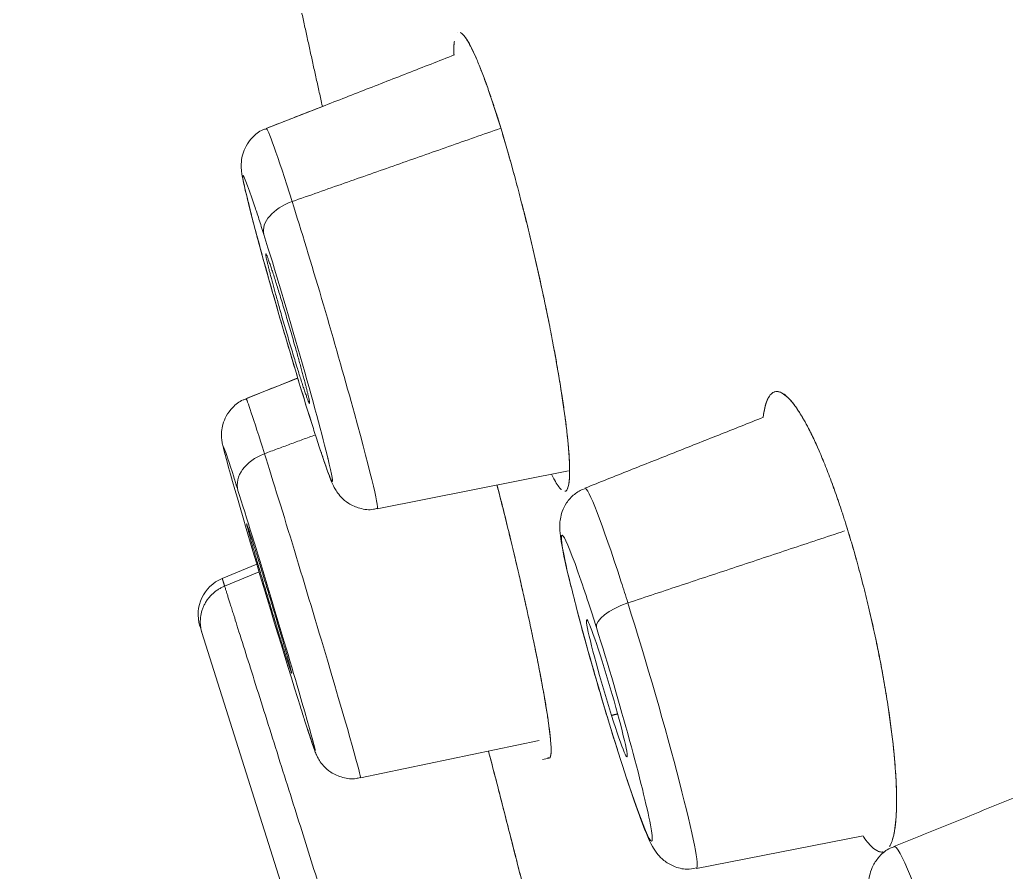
# Model space of a CAD drawing. Extents: x 5217 to 6345, y 0 to 827.
# Drawn here: x 5955.75 to 5963.34, y 507.2 to 513.76 of the extents above; entities that cross this region are included whole.
import ezdxf

# ---------------------------------------------------------------- set-up
doc = ezdxf.new("R2010")
doc.units = 0
doc.header["$LTSCALE"] = 30
doc.header["$MEASUREMENT"] = 0
doc.linetypes.add('HIDDEN2', pattern=[4.7625, 3.175, -1.5875])
doc.layers.add('1', color=7, linetype='CONTINUOUS')
doc.layers.add('2', color=1, linetype='HIDDEN2')

msp = doc.modelspace()

# ---------------------------------------------------------------- linework, layer by layer
at = {"layer": '1', "color": 7, "linetype": 'Continuous', "lineweight": 18}
for p, q in [((5959.1205, 513.6641), (5959.1204, 513.664)), ((5958.1001, 513.1045), (5957.6477, 512.9279)), ((5957.8906, 511.0075), (5957.4927, 510.8488)), ((5958.5024, 510.0018), (5959.9745, 510.2941)), ((5957.5751, 509.5759), (5957.309, 509.4657)), ((5957.1413, 509.0869), (5957.1377, 509.0983)), ((5957.1413, 509.0869), (5957.1533, 509.0488)), ((5957.1533, 509.0488), (5958.0549, 506.1893)), ((5958.3731, 507.9313), (5959.7467, 508.2195)), ((5959.7741, 508.0719), (5959.826, 508.0828)), ((5960.9586, 507.2336), (5962.2398, 507.4841))]:
    msp.add_line(p, q, dxfattribs=at)
at = {"layer": '1', "color": 7, "linetype": 'Continuous', "lineweight": 13}
msp.add_line((5957.5932, 509.5155), (5957.3277, 509.4064), dxfattribs=at)
at = {"layer": '1', "color": 7, "linetype": 'Continuous', "lineweight": 18}
msp.add_arc((5957.4238, 509.1885), 0.3, 112.5, 197.5, dxfattribs=at)
at = {"layer": '1', "color": 7, "linetype": 'Continuous', "lineweight": 13}
for centre, major_axis, ratio, start_param, end_param in [((5958.0752, 511.4649), (-0.4273, 1.463), 0.027688, 5.367182, 6.287777), ((5957.8126, 511.3882), (-0.3435, 1.1762), 0.027688, 5.502731, 5.635022), ((5957.9171, 512.1961), (0.2861, 0.0902), 0.608761, 1.623998, 3.106686), ((5958.0752, 511.4649), (-0.4273, 1.463), 0.027688, 3.139149, 5.367182), ((5957.8126, 511.3882), (-0.3435, 1.1762), 0.027688, 5.367182, 5.502731), ((5957.9329, 509.3901), (-0.4402, 1.4587), 0.012341, 5.497863, 6.283757), ((5957.6705, 509.3109), (-0.3539, 1.1726), 0.012341, 5.633372, 6.105843), ((5957.7177, 510.2298), (0.2861, 0.0902), 0.707107, 1.63966, 3.124139), ((5957.9329, 509.3901), (-0.4402, 1.4587), 0.012341, 3.140565, 5.497863), ((5957.8126, 511.3882), (-0.3435, 1.1762), 0.027688, 3.676564, 3.700341), ((5957.6705, 509.3109), (-0.3539, 1.1726), 0.012341, 5.497863, 5.633372), ((5960.5295, 508.6971), (0.4294, -1.4635), 0.048352, 2.086756, 3.146264), ((5960.2685, 508.6205), (0.3453, -1.1769), 0.048352, 2.330997, 5.105573), ((5960.5295, 508.6971), (0.4294, -1.4635), 0.048352, 1.963981, 2.086756), ((5960.4763, 509.1712), (-0.2861, -0.0902), 0.382683, 4.752212, 6.230825), ((5960.5295, 508.6971), (-0.4294, 1.4635), 0.048352, 3.137156, 5.105573), ((5960.2685, 508.6205), (0.3453, -1.1769), 0.048352, 5.228348, 8.247166), ((5957.6705, 509.3109), (-0.3539, 1.1726), 0.012341, 2.613308, 3.542403), ((5962.9106, 505.94), (-0.4325, 1.4637), 0.06738, 5.101439, 6.293005)]:
    msp.add_ellipse(centre, major_axis=major_axis, ratio=ratio, start_param=start_param, end_param=end_param, dxfattribs=at)
at = {"layer": '1', "color": 7, "linetype": 'Continuous', "lineweight": 18}
for centre, major_axis, ratio, start_param, end_param in [((5957.8126, 511.3882), (-0.3435, 1.1762), 0.027688, 5.635022, 8.508774), ((5957.8126, 511.3882), (-0.3435, 1.1762), 0.027688, 3.676564, 5.367182), ((5957.8126, 511.3882), (-0.3435, 1.1762), 0.027688, 2.225589, 2.361139), ((5957.6705, 509.3109), (-0.3539, 1.1726), 0.012341, 6.105843, 8.639456), ((5957.8126, 511.3882), (-0.3435, 1.1762), 0.027688, 2.361139, 3.700341), ((5957.6705, 509.3109), (-0.3539, 1.1726), 0.012341, 2.613308, 5.497863), ((5960.2685, 508.6205), (0.3453, -1.1769), 0.048352, 2.086756, 2.330997), ((5960.2685, 508.6205), (0.3453, -1.1769), 0.048352, 1.963981, 2.086756), ((5960.2685, 508.6205), (0.1548, -0.5278), 0.048352, 1.963981, 5.105573), ((5960.2685, 508.6205), (-0.1548, 0.5278), 0.048352, 1.963981, 5.105573), ((5957.6705, 509.3109), (-0.3539, 1.1726), 0.012341, 2.356271, 2.49178), ((5957.6705, 509.3109), (-0.3539, 1.1726), 0.012341, 2.49178, 3.542402), ((5960.2685, 508.6205), (0.3453, -1.1769), 0.048352, 5.105573, 5.228348)]:
    msp.add_ellipse(centre, major_axis=major_axis, ratio=ratio, start_param=start_param, end_param=end_param, dxfattribs=at)
for points, weights, knots in [([(5973.7087, 496.5192), (5955.7781, 553.3878), (5955.7782, 553.3878), (5955.7782, 553.3878)], [1, 0.707106781187, 0.999979307548, 0.99995861802], [0, 0, 0, 0.999929, 1, 1, 1]), ([(5973.7087, 496.5192), (5955.7781, 553.3878), (5955.7782, 553.3878), (5955.7782, 553.3878)], [1, 0.707106781187, 0.999979307866, 0.999958618656], [0, 0, 0, 0.999929, 1, 1, 1]), ([(5957.9024, 511.0338), (5957.7593, 511.4877), (5957.6695, 511.8422), (5957.5797, 512.1966), (5957.7228, 511.7426)], [1, 0.707106781183, 1, 0.707106781183, 1], [0, 0, 0, 0.5, 0.5, 1, 1, 1]), ([(5957.7228, 511.7426), (5957.866, 511.2887), (5957.9558, 510.9342), (5958.0456, 510.5798), (5957.9024, 511.0338)], [1, 0.707106781191, 1, 0.707106781191, 1], [0, 0, 0, 0.5, 0.5, 1, 1, 1]), ([(5957.7881, 508.9032), (5957.6605, 509.3078), (5957.5429, 509.7155), (5957.4253, 510.1232), (5957.5529, 509.7186)], [1, 0.707106781187, 1, 0.707106781187, 1], [0, 0, 0, 0.5, 0.5, 1, 1, 1]), ([(5957.5529, 509.7186), (5957.6805, 509.314), (5957.7981, 508.9062), (5957.9156, 508.4985), (5957.7881, 508.9032)], [1, 0.707106781187, 1, 0.707106781187, 1], [0, 0, 0, 0.5, 0.5, 1, 1, 1])]:
    msp.add_rational_spline(points, weights, degree=2, knots=knots, dxfattribs=at)
for points, degree, knots in [([(5956.6668, 553.2546), (5956.6669, 553.2544), (5956.7304, 553.0528), (5956.7986, 552.8365), (5956.9395, 552.3899), (5957.0844, 551.9301), (5957.3052, 551.2299), (5957.5316, 550.5119), (5957.8357, 549.5474), (5958.1462, 548.5626), (5958.5349, 547.3299), (5958.9299, 546.0771), (5959.4018, 544.5803), (5959.8792, 543.0664), (5960.4305, 541.3178), (5960.9853, 539.5581), (5961.6095, 537.5785), (5962.2344, 535.5965), (5962.9225, 533.4141), (5963.6079, 531.2403), (5964.349, 528.8898), (5965.0835, 526.5604), (5965.8653, 524.0807), (5966.6363, 521.6354), (5967.4459, 519.0678), (5968.2404, 516.5478), (5969.0646, 513.9338), (5969.8699, 511.3799), (5970.6962, 508.7592), (5971.5001, 506.2095), (5972.317, 503.6186), (5973.1088, 501.1074), (5973.9063, 498.5779), (5974.6946, 496.0778), (5975.4823, 493.5795), (5976.2996, 490.9873), (5977.1096, 488.4184), (5977.9438, 485.7725), (5978.7629, 483.1748), (5979.6031, 480.5101), (5980.4194, 477.921), (5981.2531, 475.2768), (5982.0538, 472.7374), (5982.8676, 470.1562), (5983.6391, 467.7095), (5984.4193, 465.2348), (5985.1481, 462.9235), (5985.8814, 460.5978), (5986.5548, 458.4622), (5987.2287, 456.3246), (5987.8355, 454.4001), (5988.4397, 452.484), (5988.9708, 450.7995), (5989.4968, 449.1311), (5989.9457, 447.7074), (5990.388, 446.3045), (5990.7509, 445.1536), (5990.958, 444.4968), (5991.138, 443.9258)], 2, [0, 0, 0, 0.033713, 0.033713, 0.068746, 0.068746, 0.10378, 0.10378, 0.138813, 0.138813, 0.173846, 0.173846, 0.208879, 0.208879, 0.243913, 0.243913, 0.278946, 0.278946, 0.313979, 0.313979, 0.349012, 0.349012, 0.384046, 0.384046, 0.419079, 0.419079, 0.454112, 0.454112, 0.489145, 0.489145, 0.524179, 0.524179, 0.559212, 0.559212, 0.594245, 0.594245, 0.629278, 0.629278, 0.664312, 0.664312, 0.699345, 0.699345, 0.734378, 0.734378, 0.769411, 0.769411, 0.804444, 0.804444, 0.839478, 0.839478, 0.874511, 0.874511, 0.909544, 0.909544, 0.944577, 0.944577, 0.979611, 0.979611, 1, 1, 1]), ([(5958.5166, 547.3877), (5958.6206, 547.0579), (5958.7302, 546.7103), (5959.1542, 545.3656), (5959.6577, 543.7687), (5960.1664, 542.1553), (5960.751, 540.3012), (5961.3385, 538.4378), (5962.6544, 534.2645), (5963.3756, 531.977), (5964.0928, 529.7024), (5964.8652, 527.2528), (5965.6291, 524.8298), (5966.4392, 522.2606), (5967.2363, 519.7323), (5968.0702, 517.0878), (5968.8867, 514.4981), (5969.7305, 511.8219), (5970.553, 509.2131), (5971.3939, 506.5463), (5972.2101, 503.9575), (5973.0365, 501.3367), (5973.8356, 498.8021), (5974.6375, 496.2587)], 2, [0, 0, 0, 0.023307, 0.023307, 0.112098, 0.112098, 0.200888, 0.200888, 0.289678, 0.378468, 0.378468, 0.467259, 0.467259, 0.556049, 0.556049, 0.644839, 0.644839, 0.733629, 0.733629, 0.82242, 0.82242, 0.91121, 0.91121, 1, 1, 1]), ([(5959.426, 513.0168), (5959.4243, 513.0223), (5959.4208, 513.0333), (5959.4156, 513.0495), (5959.4104, 513.0657), (5959.4053, 513.0817), (5959.4001, 513.0975), (5959.3949, 513.1132), (5959.3898, 513.1288), (5959.3847, 513.1442), (5959.3795, 513.1594), (5959.3744, 513.1745), (5959.3694, 513.1894), (5959.3643, 513.2042), (5959.3592, 513.2188), (5959.3542, 513.2332), (5959.3492, 513.2474), (5959.3391, 513.2756), (5959.3243, 513.3165), (5959.3049, 513.3675), (5959.2862, 513.4148), (5959.2628, 513.471), (5959.2352, 513.5318), (5959.2046, 513.5905), (5959.1763, 513.6345), (5959.1554, 513.6569), (5959.1442, 513.6635), (5959.1406, 513.6649)], 3, [0, 0, 0, 0, 0.014338, 0.028702, 0.043093, 0.05751, 0.071954, 0.086425, 0.100922, 0.115446, 0.129996, 0.144572, 0.159176, 0.173806, 0.188462, 0.203145, 0.217854, 0.23259, 0.291998, 0.351414, 0.410838, 0.47027, 0.581349, 0.696254, 0.81629, 0.938332, 1, 1, 1, 1]), ([(5959.141, 513.6648), (5959.1445, 513.6633), (5959.1552, 513.6569), (5959.1754, 513.6356), (5959.2031, 513.5932), (5959.2339, 513.5347), (5959.2621, 513.4726), (5959.2859, 513.4154), (5959.3044, 513.3688), (5959.3235, 513.3186), (5959.3395, 513.2747), (5959.3521, 513.2392), (5959.3611, 513.2135), (5959.3702, 513.1872), (5959.3793, 513.1602), (5959.3885, 513.1327), (5959.3978, 513.1047), (5959.4071, 513.076), (5959.4165, 513.0467), (5959.4228, 513.0268), (5959.426, 513.0168)], 3, [0, 0, 0, 0, 0.059715, 0.17709, 0.294385, 0.411525, 0.528756, 0.587503, 0.646192, 0.704946, 0.763888, 0.79024, 0.816537, 0.84279, 0.869011, 0.89521, 0.921397, 0.947584, 0.973781, 1, 1, 1, 1]), ([(5959.141, 513.6648), (5959.1445, 513.6633), (5959.1552, 513.6569), (5959.1754, 513.6356), (5959.2031, 513.5932), (5959.2339, 513.5347), (5959.2621, 513.4726), (5959.2859, 513.4154), (5959.3044, 513.3688), (5959.3235, 513.3186), (5959.3395, 513.2747), (5959.3521, 513.2392), (5959.3611, 513.2135), (5959.3702, 513.1872), (5959.3793, 513.1602), (5959.3885, 513.1327), (5959.3978, 513.1047), (5959.4071, 513.076), (5959.4165, 513.0467), (5959.4228, 513.0268), (5959.426, 513.0168)], 3, [0, 0, 0, 0, 0.059715, 0.17709, 0.294385, 0.411525, 0.528756, 0.587503, 0.646192, 0.704946, 0.763888, 0.79024, 0.816537, 0.84279, 0.869011, 0.89521, 0.921397, 0.947584, 0.973781, 1, 1, 1, 1]), ([(5959.426, 513.0168), (5959.4243, 513.0223), (5959.4208, 513.0333), (5959.4156, 513.0495), (5959.4104, 513.0657), (5959.4053, 513.0817), (5959.4001, 513.0975), (5959.3949, 513.1132), (5959.3898, 513.1288), (5959.3847, 513.1442), (5959.3795, 513.1594), (5959.3744, 513.1745), (5959.3694, 513.1894), (5959.3643, 513.2042), (5959.3592, 513.2188), (5959.3542, 513.2332), (5959.3492, 513.2474), (5959.3391, 513.2756), (5959.3243, 513.3165), (5959.3049, 513.3675), (5959.2862, 513.4148), (5959.2628, 513.471), (5959.2352, 513.5318), (5959.2046, 513.5905), (5959.1763, 513.6345), (5959.1596, 513.6524), (5959.1519, 513.6583), (5959.1519, 513.6583)], 3, [0, 0, 0, 0, 0.01528, 0.030588, 0.045925, 0.06129, 0.076683, 0.092104, 0.107554, 0.123032, 0.138538, 0.154073, 0.169636, 0.185227, 0.200846, 0.216494, 0.23217, 0.247875, 0.311186, 0.374507, 0.437836, 0.501174, 0.619552, 0.742008, 0.869932, 0.999994, 1, 1, 1, 1]), ([(5959.0943, 513.5909), (5959.0927, 513.5772), (5959.0905, 513.5476), (5959.09, 513.5116), (5959.0902, 513.4931)], 3, [0, 0, 0, 0, 0.52425, 1, 1, 1, 1]), ([(5959.0953, 513.5988), (5959.0949, 513.5959), (5959.0923, 513.5757), (5959.0903, 513.5432), (5959.0901, 513.5086), (5959.0901, 513.4982)], 3, [0, 0, 0, 0, 0.109295, 0.745244, 1, 1, 1, 1]), ([(5959.0902, 513.5202), (5959.0902, 513.5236), (5959.0907, 513.55), (5959.0922, 513.5731), (5959.0943, 513.5906), (5959.0943, 513.5909)], 3, [0, 0, 0, 0, 0.122822, 0.983137, 1, 1, 1, 1]), ([(5959.0902, 513.5202), (5959.0902, 513.5236), (5959.0907, 513.55), (5959.0922, 513.5728), (5959.0942, 513.5899)], 3, [0, 0, 0, 0, 0.124934, 1, 1, 1, 1]), ([(5959.426, 513.0168), (5959.4277, 513.0113), (5959.4312, 513.0004), (5959.4363, 512.9838), (5959.4415, 512.967), (5959.4467, 512.9501), (5959.452, 512.9331), (5959.4572, 512.9159), (5959.4624, 512.8986), (5959.4677, 512.8812), (5959.4729, 512.8636), (5959.4782, 512.8458), (5959.4834, 512.8279), (5959.4887, 512.8099), (5959.494, 512.7918), (5959.4993, 512.7735), (5959.5046, 512.755), (5959.5099, 512.7365), (5959.521, 512.6976), (5959.5378, 512.6377), (5959.5603, 512.5554), (5959.5828, 512.4714), (5959.6125, 512.3577), (5959.6492, 512.2125), (5959.6919, 512.0361), (5959.7328, 511.8589), (5959.7716, 511.6832), (5959.8079, 511.51), (5959.8416, 511.3408), (5959.8723, 511.1771), (5959.8998, 511.0199), (5959.9238, 510.8713), (5959.944, 510.7322), (5959.9602, 510.6047), (5959.9721, 510.4909), (5959.9797, 510.3919), (5959.9828, 510.3086), (5959.9818, 510.2411), (5959.9767, 510.1902), (5959.9675, 510.1553), (5959.958, 510.1415), (5959.952, 510.1377), (5959.9509, 510.1372)], 3, [0, 0, 0, 0, 0.005407, 0.01081, 0.01621, 0.021606, 0.027, 0.032393, 0.037784, 0.043175, 0.048566, 0.053958, 0.059352, 0.064748, 0.070147, 0.07555, 0.080956, 0.086368, 0.091785, 0.114701, 0.137576, 0.160462, 0.183411, 0.229067, 0.274703, 0.319887, 0.365059, 0.410008, 0.454934, 0.500137, 0.545091, 0.59058, 0.636124, 0.682029, 0.727368, 0.772342, 0.817319, 0.861463, 0.905249, 0.948297, 0.991243, 1, 1, 1, 1]), ([(5959.426, 513.0168), (5959.4277, 513.0113), (5959.4312, 513.0004), (5959.4363, 512.9838), (5959.4415, 512.967), (5959.4467, 512.9501), (5959.452, 512.9331), (5959.4572, 512.9159), (5959.4624, 512.8986), (5959.4677, 512.8812), (5959.4729, 512.8636), (5959.4782, 512.8458), (5959.4834, 512.8279), (5959.4887, 512.8099), (5959.494, 512.7918), (5959.4993, 512.7735), (5959.5046, 512.755), (5959.5099, 512.7365), (5959.521, 512.6976), (5959.5378, 512.6377), (5959.5603, 512.5554), (5959.5828, 512.4714), (5959.6125, 512.3577), (5959.6492, 512.2125), (5959.6919, 512.0361), (5959.7328, 511.8589), (5959.7716, 511.6832), (5959.8079, 511.51), (5959.8416, 511.3408), (5959.8723, 511.1771), (5959.8998, 511.0199), (5959.9238, 510.8713), (5959.944, 510.7322), (5959.9602, 510.6047), (5959.9721, 510.4909), (5959.9797, 510.3919), (5959.9828, 510.3086), (5959.9818, 510.2411), (5959.9767, 510.1902), (5959.9675, 510.1553), (5959.958, 510.1415), (5959.952, 510.1377), (5959.9509, 510.1372)], 3, [0, 0, 0, 0, 0.005407, 0.01081, 0.01621, 0.021606, 0.027, 0.032393, 0.037784, 0.043175, 0.048566, 0.053958, 0.059352, 0.064748, 0.070147, 0.07555, 0.080956, 0.086368, 0.091785, 0.114701, 0.137576, 0.160462, 0.183411, 0.229067, 0.274703, 0.319887, 0.365059, 0.410008, 0.454934, 0.500137, 0.545091, 0.59058, 0.636124, 0.682029, 0.727368, 0.772342, 0.817319, 0.861463, 0.905249, 0.948297, 0.991243, 1, 1, 1, 1]), ([(5959.9465, 510.1357), (5959.9484, 510.136), (5959.9559, 510.1389), (5959.9669, 510.1532), (5959.976, 510.1871), (5959.9817, 510.238), (5959.9831, 510.3081), (5959.9799, 510.3829), (5959.9754, 510.4471), (5959.9722, 510.4853), (5959.9685, 510.5245), (5959.9643, 510.5661), (5959.9585, 510.6169), (5959.9511, 510.6764), (5959.9404, 510.7568), (5959.9241, 510.8687), (5959.9025, 511.0032), (5959.8804, 511.1317), (5959.8596, 511.2457), (5959.8346, 511.3766), (5959.8053, 511.5224), (5959.7699, 511.6908), (5959.7312, 511.8659), (5959.6895, 512.0461), (5959.6473, 512.2198), (5959.6117, 512.3609), (5959.5826, 512.4722), (5959.5599, 512.5571), (5959.537, 512.6403), (5959.5185, 512.7064), (5959.5042, 512.7564), (5959.4942, 512.791), (5959.4843, 512.825), (5959.4744, 512.8585), (5959.4646, 512.8914), (5959.4548, 512.9237), (5959.4451, 512.9553), (5959.4355, 512.9865), (5959.4292, 513.0067), (5959.426, 513.0168)], 3, [0, 0, 0, 0, 0.014914, 0.05977, 0.10548, 0.141791, 0.192359, 0.244595, 0.258784, 0.281242, 0.294544, 0.30721, 0.330944, 0.352405, 0.371436, 0.414099, 0.461387, 0.493069, 0.52465, 0.556131, 0.598749, 0.639291, 0.685875, 0.731883, 0.775983, 0.818778, 0.841637, 0.864513, 0.887406, 0.910315, 0.920404, 0.930462, 0.940489, 0.950485, 0.96045, 0.970384, 0.980287, 0.990159, 1, 1, 1, 1]), ([(5959.9465, 510.1357), (5959.9484, 510.136), (5959.9559, 510.1389), (5959.9669, 510.1532), (5959.976, 510.1871), (5959.9817, 510.238), (5959.9831, 510.3081), (5959.9799, 510.3829), (5959.9754, 510.4471), (5959.9722, 510.4853), (5959.9685, 510.5245), (5959.9643, 510.5661), (5959.9585, 510.6169), (5959.9511, 510.6764), (5959.9404, 510.7568), (5959.9241, 510.8687), (5959.9025, 511.0032), (5959.8804, 511.1317), (5959.8596, 511.2457), (5959.8346, 511.3766), (5959.8053, 511.5224), (5959.7699, 511.6908), (5959.7312, 511.8659), (5959.6895, 512.0461), (5959.6473, 512.2198), (5959.6117, 512.3609), (5959.5826, 512.4722), (5959.5599, 512.5571), (5959.537, 512.6403), (5959.5185, 512.7064), (5959.5042, 512.7564), (5959.4942, 512.791), (5959.4843, 512.825), (5959.4744, 512.8585), (5959.4646, 512.8914), (5959.4548, 512.9237), (5959.4451, 512.9553), (5959.4355, 512.9865), (5959.4292, 513.0067), (5959.426, 513.0168)], 3, [0, 0, 0, 0, 0.014914, 0.05977, 0.10548, 0.141791, 0.192359, 0.244595, 0.258784, 0.281242, 0.294544, 0.30721, 0.330944, 0.352405, 0.371436, 0.414099, 0.461387, 0.493069, 0.52465, 0.556131, 0.598749, 0.639291, 0.685875, 0.731883, 0.775983, 0.818778, 0.841637, 0.864513, 0.887406, 0.910315, 0.920404, 0.930462, 0.940489, 0.950485, 0.96045, 0.970384, 0.980287, 0.990159, 1, 1, 1, 1]), ([(5957.6486, 512.9242), (5957.6396, 512.9223), (5957.5985, 512.9108), (5957.5425, 512.8635), (5957.4919, 512.7966), (5957.4659, 512.7318), (5957.4562, 512.6778), (5957.4549, 512.6379), (5957.4569, 512.6045), (5957.4641, 512.5526), (5957.4782, 512.4842), (5957.5057, 512.3734), (5957.5213, 512.3142)], 3, [0, 0, 0, 0, 0.025159, 0.117864, 0.193333, 0.258014, 0.312952, 0.359045, 0.409014, 0.493365, 0.760734, 1, 1, 1, 1]), ([(5957.5213, 512.3142), (5957.5294, 512.2804), (5957.5618, 512.1506), (5957.6547, 511.813), (5957.7852, 511.3576), (5957.906, 510.9529), (5957.9721, 510.7397), (5957.9978, 510.6582)], 3, [0, 0, 0, 0, 0.102421, 0.352445, 0.596633, 0.838762, 1, 1, 1, 1]), ([(5961.4743, 510.7272), (5961.4782, 510.7528), (5961.4879, 510.799), (5961.5074, 510.8515), (5961.5319, 510.8871), (5961.561, 510.9044), (5961.5944, 510.9037), (5961.6316, 510.8852), (5961.6721, 510.8492), (5961.7155, 510.7964), (5961.7614, 510.7277), (5961.8089, 510.644), (5961.8579, 510.5462), (5961.8995, 510.4541), (5961.9328, 510.3747), (5961.9578, 510.3127), (5961.9828, 510.2481), (5962.0035, 510.1921), (5962.02, 510.1464), (5962.0323, 510.1118), (5962.0445, 510.0767), (5962.0566, 510.0411), (5962.0687, 510.005), (5962.0808, 509.9684), (5962.0928, 509.9313), (5962.1007, 509.9062), (5962.1047, 509.8937)], 3, [0, 0, 0, 0, 0.063875, 0.128301, 0.192766, 0.257164, 0.321109, 0.385201, 0.448365, 0.511667, 0.574137, 0.63647, 0.698018, 0.759606, 0.789937, 0.820205, 0.850473, 0.880805, 0.895744, 0.910658, 0.925552, 0.940435, 0.955314, 0.970196, 0.985089, 1, 1, 1, 1]), ([(5961.4743, 510.7272), (5961.4782, 510.7528), (5961.4879, 510.799), (5961.5074, 510.8515), (5961.5319, 510.8871), (5961.561, 510.9044), (5961.5944, 510.9037), (5961.6316, 510.8852), (5961.6721, 510.8492), (5961.7155, 510.7964), (5961.7614, 510.7277), (5961.8089, 510.644), (5961.8579, 510.5462), (5961.8995, 510.4541), (5961.9328, 510.3747), (5961.9578, 510.3127), (5961.9828, 510.2481), (5962.0035, 510.1921), (5962.02, 510.1464), (5962.0323, 510.1118), (5962.0445, 510.0767), (5962.0566, 510.0411), (5962.0687, 510.005), (5962.0808, 509.9684), (5962.0928, 509.9313), (5962.1007, 509.9062), (5962.1047, 509.8937)], 3, [0, 0, 0, 0, 0.063875, 0.128301, 0.192766, 0.257164, 0.321109, 0.385201, 0.448365, 0.511667, 0.574137, 0.63647, 0.698018, 0.759606, 0.789937, 0.820205, 0.850473, 0.880805, 0.895744, 0.910658, 0.925552, 0.940435, 0.955314, 0.970196, 0.985089, 1, 1, 1, 1]), ([(5962.1047, 509.8937), (5962.1027, 509.8999), (5962.0988, 509.9123), (5962.0929, 509.9308), (5962.087, 509.9492), (5962.081, 509.9676), (5962.075, 509.9858), (5962.069, 510.004), (5962.063, 510.0221), (5962.0569, 510.0401), (5962.0508, 510.0579), (5962.0447, 510.0757), (5962.0386, 510.0934), (5962.0325, 510.111), (5962.0263, 510.1284), (5962.0202, 510.1458), (5962.014, 510.163), (5962.0015, 510.1974), (5961.9828, 510.2479), (5961.9578, 510.3127), (5961.9328, 510.3747), (5961.9002, 510.4524), (5961.8595, 510.5428), (5961.8109, 510.6401), (5961.7626, 510.7256), (5961.7181, 510.7927), (5961.6767, 510.8438), (5961.6369, 510.8812), (5961.5976, 510.9033), (5961.5709, 510.9046), (5961.5575, 510.9002), (5961.5553, 510.8993)], 3, [0, 0, 0, 0, 0.009726, 0.019467, 0.029223, 0.038996, 0.048784, 0.058587, 0.068406, 0.07824, 0.08809, 0.097956, 0.107837, 0.117734, 0.127647, 0.137575, 0.147519, 0.157478, 0.197597, 0.237702, 0.277794, 0.317874, 0.395822, 0.476358, 0.560358, 0.645726, 0.718035, 0.797474, 0.888797, 0.982248, 1, 1, 1, 1]), ([(5962.1047, 509.8937), (5962.1027, 509.8999), (5962.0988, 509.9123), (5962.0929, 509.9308), (5962.087, 509.9492), (5962.081, 509.9676), (5962.075, 509.9858), (5962.069, 510.004), (5962.063, 510.0221), (5962.0569, 510.0401), (5962.0508, 510.0579), (5962.0447, 510.0757), (5962.0386, 510.0934), (5962.0325, 510.111), (5962.0263, 510.1284), (5962.0202, 510.1458), (5962.014, 510.163), (5962.0015, 510.1974), (5961.9828, 510.2479), (5961.9578, 510.3127), (5961.9328, 510.3747), (5961.9002, 510.4524), (5961.8595, 510.5428), (5961.8109, 510.6401), (5961.7626, 510.7256), (5961.7181, 510.7927), (5961.6767, 510.8438), (5961.6369, 510.8812), (5961.5976, 510.9033), (5961.5714, 510.9046), (5961.5579, 510.9003), (5961.5558, 510.8995), (5961.5553, 510.8993)], 3, [0, 0, 0, 0, 0.009726, 0.019467, 0.029224, 0.038996, 0.048784, 0.058588, 0.068407, 0.078242, 0.088092, 0.097958, 0.107839, 0.117736, 0.127649, 0.137577, 0.147521, 0.157481, 0.1976, 0.237706, 0.277799, 0.31788, 0.395828, 0.476366, 0.560368, 0.645737, 0.718047, 0.797487, 0.888813, 0.982265, 0.99631, 1, 1, 1, 1]), ([(5957.4936, 510.8455), (5957.4856, 510.8437), (5957.4454, 510.8326), (5957.3904, 510.7859), (5957.3397, 510.7195), (5957.3136, 510.6547), (5957.3037, 510.5993), (5957.3032, 510.558), (5957.3055, 510.5321), (5957.3084, 510.5127), (5957.3136, 510.4866), (5957.318, 510.4671), (5957.3288, 510.4275), (5957.3333, 510.4113)], 3, [0, 0, 0, 0, 0.032149, 0.164268, 0.271077, 0.361509, 0.437237, 0.49566, 0.538328, 0.583872, 0.660171, 0.872381, 1, 1, 1, 1]), ([(5961.5082, 510.8491), (5961.5082, 510.849), (5961.5049, 510.8425), (5961.4979, 510.8266), (5961.4876, 510.7951), (5961.4797, 510.7605), (5961.4746, 510.73), (5961.4726, 510.7154), (5961.4717, 510.7091), (5961.4716, 510.7085)], 3, [0, 0, 0, 0, 0.00216, 0.19921, 0.444513, 0.754479, 0.894902, 0.989978, 1, 1, 1, 1]), ([(5961.5082, 510.8491), (5961.5076, 510.8479), (5961.5, 510.8325), (5961.4872, 510.7967), (5961.4771, 510.7472), (5961.4726, 510.7154), (5961.4717, 510.709), (5961.4716, 510.7084)], 3, [0, 0, 0, 0, 0.037388, 0.46244, 0.894757, 0.989855, 1, 1, 1, 1]), ([(5958.0857, 510.3912), (5958.103, 510.3369), (5958.1374, 510.2413), (5958.1548, 510.1949), (5958.1876, 510.1355), (5958.2237, 510.0879), (5958.2834, 510.037), (5958.3696, 510.0008), (5958.449, 509.9892), (5958.492, 510.0021), (5958.5011, 510.0055)], 3, [0, 0, 0, 0, 0.285149, 0.544661, 0.617035, 0.682427, 0.765431, 0.861933, 0.970501, 1, 1, 1, 1]), ([(5959.8458, 510.262), (5959.8527, 510.248), (5959.8693, 510.2156), (5959.8938, 510.1751), (5959.9101, 510.1555), (5959.9177, 510.1484), (5959.9177, 510.1483)], 3, [0, 0, 0, 0, 0.246349, 0.619543, 0.997161, 1, 1, 1, 1]), ([(5959.8458, 510.262), (5959.8527, 510.248), (5959.8693, 510.2156), (5959.8938, 510.1751), (5959.9101, 510.1555), (5959.9177, 510.1484), (5959.9177, 510.1483)], 3, [0, 0, 0, 0, 0.246349, 0.619543, 0.997161, 1, 1, 1, 1]), ([(5959.4234, 510.1848), (5959.4241, 510.1821), (5959.4397, 510.1218), (5959.47, 510.0027), (5959.5135, 509.827), (5959.5557, 509.6518), (5959.5963, 509.4785), (5959.6349, 509.3087), (5959.6712, 509.1436), (5959.7049, 508.9851), (5959.7356, 508.8342), (5959.7628, 508.6936), (5959.7862, 508.5653), (5959.8055, 508.451), (5959.8205, 508.3516), (5959.8313, 508.2673), (5959.8379, 508.1989), (5959.8405, 508.146), (5959.839, 508.1088), (5959.8337, 508.0868), (5959.8255, 508.0808), (5959.8185, 508.0843), (5959.8154, 508.0869)], 3, [0, 0, 0, 0, 0.002592, 0.057053, 0.111467, 0.165624, 0.219716, 0.274218, 0.328326, 0.383197, 0.438133, 0.493538, 0.548112, 0.602116, 0.656047, 0.708839, 0.761137, 0.812499, 0.863659, 0.914529, 0.965119, 1, 1, 1, 1]), ([(5959.4234, 510.1848), (5959.4241, 510.1821), (5959.4397, 510.1218), (5959.47, 510.0027), (5959.5135, 509.827), (5959.5557, 509.6518), (5959.5963, 509.4785), (5959.6349, 509.3087), (5959.6712, 509.1436), (5959.7049, 508.9851), (5959.7356, 508.8342), (5959.7628, 508.6936), (5959.7862, 508.5653), (5959.8055, 508.451), (5959.8205, 508.3516), (5959.8313, 508.2673), (5959.8379, 508.1989), (5959.8405, 508.146), (5959.839, 508.1088), (5959.8337, 508.0868), (5959.8255, 508.0808), (5959.8185, 508.0843), (5959.8154, 508.0869)], 3, [0, 0, 0, 0, 0.002592, 0.057053, 0.111467, 0.165624, 0.219716, 0.274218, 0.328326, 0.383197, 0.438133, 0.493538, 0.548112, 0.602116, 0.656047, 0.708839, 0.761137, 0.812499, 0.863659, 0.914529, 0.965119, 1, 1, 1, 1]), ([(5959.8261, 508.0828), (5959.8285, 508.0833), (5959.8334, 508.0875), (5959.8387, 508.1059), (5959.8406, 508.1428), (5959.8382, 508.1947), (5959.8318, 508.2635), (5959.8206, 508.352), (5959.8044, 508.4577), (5959.7892, 508.5473), (5959.7786, 508.6071), (5959.7694, 508.6579), (5959.7584, 508.7163), (5959.7461, 508.7796), (5959.7295, 508.864), (5959.7054, 508.9823), (5959.6751, 509.1256), (5959.6456, 509.2607), (5959.619, 509.3792), (5959.588, 509.5142), (5959.5529, 509.6636), (5959.5117, 509.8343), (5959.4686, 510.008), (5959.4383, 510.127), (5959.4234, 510.1847)], 3, [0, 0, 0, 0, 0.037244, 0.088435, 0.145069, 0.202813, 0.249456, 0.312873, 0.379821, 0.42591, 0.445031, 0.462674, 0.494225, 0.520485, 0.541146, 0.595646, 0.656153, 0.696418, 0.736611, 0.776731, 0.83123, 0.883296, 0.94277, 1, 1, 1, 1]), ([(5959.8261, 508.0828), (5959.8285, 508.0833), (5959.8334, 508.0875), (5959.8387, 508.1059), (5959.8406, 508.1428), (5959.8382, 508.1947), (5959.8318, 508.2635), (5959.8206, 508.352), (5959.8044, 508.4577), (5959.7892, 508.5473), (5959.7786, 508.6071), (5959.7694, 508.6579), (5959.7584, 508.7163), (5959.7461, 508.7796), (5959.7295, 508.864), (5959.7054, 508.9823), (5959.6751, 509.1256), (5959.6456, 509.2607), (5959.619, 509.3792), (5959.588, 509.5142), (5959.5529, 509.6636), (5959.5117, 509.8343), (5959.4686, 510.008), (5959.4383, 510.127), (5959.4234, 510.1847)], 3, [0, 0, 0, 0, 0.037244, 0.088435, 0.145069, 0.202813, 0.249456, 0.312873, 0.379821, 0.42591, 0.445031, 0.462674, 0.494225, 0.520485, 0.541146, 0.595646, 0.656153, 0.696418, 0.736611, 0.776731, 0.83123, 0.883296, 0.94277, 1, 1, 1, 1]), ([(5960.0956, 510.1548), (5960.0668, 510.1443), (5960.0149, 510.1163), (5959.9578, 510.0511), (5959.9239, 509.9827), (5959.9093, 509.9227), (5959.9053, 509.8729), (5959.9072, 509.8166), (5959.9207, 509.7184), (5959.9519, 509.5641), (5959.9993, 509.3792), (5960.0164, 509.3149)], 3, [0, 0, 0, 0, 0.064574, 0.13081, 0.188086, 0.23943, 0.289132, 0.35501, 0.500825, 0.840847, 1, 1, 1, 1]), ([(5962.1047, 509.8937), (5962.1067, 509.8872), (5962.1108, 509.8742), (5962.1169, 509.8547), (5962.123, 509.835), (5962.129, 509.8153), (5962.135, 509.7954), (5962.141, 509.7754), (5962.147, 509.7554), (5962.1529, 509.7352), (5962.1588, 509.7149), (5962.1648, 509.6946), (5962.1706, 509.6741), (5962.1765, 509.6535), (5962.1823, 509.6328), (5962.1881, 509.6121), (5962.1939, 509.5912), (5962.2055, 509.5489), (5962.2228, 509.4848), (5962.2451, 509.3984), (5962.2669, 509.3114), (5962.2953, 509.1931), (5962.3291, 509.0436), (5962.3661, 508.8643), (5962.3992, 508.6872), (5962.4375, 508.4568), (5962.4743, 508.1855), (5962.4938, 507.9491), (5962.4988, 507.7867), (5962.4976, 507.6778), (5962.4914, 507.583), (5962.4803, 507.5042), (5962.4645, 507.4436), (5962.4512, 507.4141), (5962.444, 507.4023)], 3, [0, 0, 0, 0, 0.006711, 0.01342, 0.020128, 0.026835, 0.033543, 0.040253, 0.046965, 0.05368, 0.060399, 0.067123, 0.073853, 0.08059, 0.087334, 0.094087, 0.10085, 0.107623, 0.135091, 0.16249, 0.18988, 0.217323, 0.273792, 0.329948, 0.386359, 0.443588, 0.557179, 0.668621, 0.724317, 0.7803, 0.836843, 0.892523, 0.947761, 1, 1, 1, 1]), ([(5962.1047, 509.8937), (5962.1067, 509.8872), (5962.1108, 509.8742), (5962.1169, 509.8547), (5962.123, 509.835), (5962.129, 509.8153), (5962.135, 509.7954), (5962.141, 509.7754), (5962.147, 509.7554), (5962.1529, 509.7352), (5962.1588, 509.7149), (5962.1648, 509.6946), (5962.1706, 509.6741), (5962.1765, 509.6535), (5962.1823, 509.6328), (5962.1881, 509.6121), (5962.1939, 509.5912), (5962.2055, 509.5489), (5962.2228, 509.4848), (5962.2451, 509.3984), (5962.2669, 509.3114), (5962.2953, 509.1931), (5962.3291, 509.0436), (5962.3661, 508.8643), (5962.3992, 508.6872), (5962.4375, 508.4568), (5962.4743, 508.1855), (5962.4938, 507.9491), (5962.4988, 507.7867), (5962.4976, 507.6778), (5962.4914, 507.583), (5962.4803, 507.5042), (5962.4645, 507.4436), (5962.4512, 507.4141), (5962.444, 507.4023)], 3, [0, 0, 0, 0, 0.006711, 0.01342, 0.020128, 0.026835, 0.033543, 0.040253, 0.046965, 0.05368, 0.060399, 0.067123, 0.073853, 0.08059, 0.087334, 0.094087, 0.10085, 0.107623, 0.135091, 0.16249, 0.18988, 0.217323, 0.273792, 0.329948, 0.386359, 0.443588, 0.557179, 0.668621, 0.724317, 0.7803, 0.836843, 0.892523, 0.947761, 1, 1, 1, 1]), ([(5962.4666, 507.455), (5962.4667, 507.4551), (5962.4686, 507.4613), (5962.4732, 507.4775), (5962.4785, 507.5014), (5962.483, 507.5264), (5962.4872, 507.5537), (5962.4914, 507.5891), (5962.4948, 507.6336), (5962.4973, 507.6847), (5962.4985, 507.7462), (5962.4977, 507.8228), (5962.4946, 507.9094), (5962.4888, 508.0038), (5962.4804, 508.1034), (5962.468, 508.2215), (5962.4508, 508.358), (5962.4269, 508.5208), (5962.3979, 508.6941), (5962.3637, 508.8752), (5962.3271, 509.052), (5962.2944, 509.1969), (5962.2668, 509.3117), (5962.245, 509.399), (5962.2225, 509.4856), (5962.2038, 509.5553), (5962.1891, 509.6085), (5962.1787, 509.6455), (5962.1683, 509.6822), (5962.1578, 509.7185), (5962.1473, 509.7544), (5962.1367, 509.7898), (5962.1261, 509.8249), (5962.1154, 509.8595), (5962.1083, 509.8823), (5962.1047, 509.8937)], 3, [0, 0, 0, 0, 0.000444, 0.019372, 0.048298, 0.06473, 0.080696, 0.111481, 0.140616, 0.167962, 0.204529, 0.244214, 0.287023, 0.329068, 0.371164, 0.413313, 0.471237, 0.527196, 0.590835, 0.653, 0.711941, 0.768365, 0.797703, 0.827018, 0.856311, 0.885583, 0.898471, 0.911315, 0.924115, 0.936872, 0.949585, 0.962254, 0.974879, 0.987461, 1, 1, 1, 1]), ([(5962.4666, 507.455), (5962.4667, 507.4551), (5962.4686, 507.4613), (5962.4732, 507.4775), (5962.4785, 507.5014), (5962.483, 507.5264), (5962.4872, 507.5537), (5962.4914, 507.5891), (5962.4948, 507.6336), (5962.4973, 507.6847), (5962.4985, 507.7462), (5962.4977, 507.8228), (5962.4946, 507.9094), (5962.4888, 508.0038), (5962.4804, 508.1034), (5962.468, 508.2215), (5962.4508, 508.358), (5962.4269, 508.5208), (5962.3979, 508.6941), (5962.3637, 508.8752), (5962.3271, 509.052), (5962.2944, 509.1969), (5962.2668, 509.3117), (5962.245, 509.399), (5962.2225, 509.4856), (5962.2038, 509.5553), (5962.1891, 509.6085), (5962.1787, 509.6455), (5962.1683, 509.6822), (5962.1578, 509.7185), (5962.1473, 509.7544), (5962.1367, 509.7898), (5962.1261, 509.8249), (5962.1154, 509.8595), (5962.1083, 509.8823), (5962.1047, 509.8937)], 3, [0, 0, 0, 0, 0.000444, 0.019372, 0.048298, 0.06473, 0.080696, 0.111481, 0.140616, 0.167962, 0.204529, 0.244214, 0.287023, 0.329068, 0.371164, 0.413313, 0.471237, 0.527196, 0.590835, 0.653, 0.711941, 0.768365, 0.797703, 0.827018, 0.856311, 0.885583, 0.898471, 0.911315, 0.924115, 0.936872, 0.949585, 0.962254, 0.974879, 0.987461, 1, 1, 1, 1]), ([(5960.0164, 509.3149), (5960.0332, 509.2461), (5960.0837, 509.048), (5960.1963, 508.6501), (5960.2937, 508.3267), (5960.3427, 508.1703), (5960.3496, 508.1484)], 3, [0, 0, 0, 0, 0.217309, 0.591188, 0.942358, 1, 1, 1, 1]), ([(5957.9881, 508.2392), (5957.9999, 508.2016), (5958.0175, 508.15), (5958.0282, 508.122), (5958.0404, 508.0942), (5958.0583, 508.0619), (5958.091, 508.0178), (5958.1495, 507.9671), (5958.236, 507.9297), (5958.3177, 507.9183), (5958.3615, 507.9314), (5958.3717, 507.9352)], 3, [0, 0, 0, 0, 0.290219, 0.442813, 0.509423, 0.555899, 0.622902, 0.715215, 0.834589, 0.961232, 1, 1, 1, 1]), ([(5959.792, 506.4138), (5959.7903, 506.4213), (5959.7824, 506.455), (5959.7663, 506.5224), (5959.7409, 506.6277), (5959.7102, 506.753), (5959.6753, 506.8935), (5959.6369, 507.0471), (5959.5928, 507.2223), (5959.5476, 507.4004), (5959.5087, 507.5531), (5959.4805, 507.6634), (5959.4488, 507.788), (5959.4081, 507.946), (5959.3747, 508.0745), (5959.3583, 508.1377)], 3, [0, 0, 0, 0, 0.023515, 0.102071, 0.185214, 0.276337, 0.369132, 0.455197, 0.548224, 0.658841, 0.731983, 0.775943, 0.820006, 0.911603, 1, 1, 1, 1]), ([(5959.792, 506.4138), (5959.7903, 506.4213), (5959.7824, 506.455), (5959.7663, 506.5224), (5959.7409, 506.6277), (5959.7102, 506.753), (5959.6753, 506.8935), (5959.6369, 507.0471), (5959.5928, 507.2223), (5959.5476, 507.4004), (5959.5087, 507.5531), (5959.4805, 507.6634), (5959.4488, 507.788), (5959.4081, 507.946), (5959.3747, 508.0745), (5959.3583, 508.1377)], 3, [0, 0, 0, 0, 0.023515, 0.102071, 0.185214, 0.276337, 0.369132, 0.455197, 0.548224, 0.658841, 0.731983, 0.775943, 0.820006, 0.911603, 1, 1, 1, 1]), ([(5959.3583, 508.1376), (5959.3732, 508.08), (5959.4055, 507.9552), (5959.4542, 507.766), (5959.5037, 507.5727), (5959.5509, 507.3876), (5959.5953, 507.2124), (5959.6365, 507.0489), (5959.6742, 506.8979), (5959.7083, 506.7604), (5959.7385, 506.6372), (5959.7649, 506.5286), (5959.7824, 506.4549), (5959.7912, 506.4172), (5959.7935, 506.4077)], 3, [0, 0, 0, 0, 0.080153, 0.173598, 0.266252, 0.358275, 0.448853, 0.538317, 0.626806, 0.713966, 0.800033, 0.885415, 0.97024, 1, 1, 1, 1]), ([(5959.3583, 508.1376), (5959.3732, 508.08), (5959.4055, 507.9552), (5959.4542, 507.766), (5959.5037, 507.5727), (5959.5509, 507.3876), (5959.5953, 507.2124), (5959.6365, 507.0489), (5959.6742, 506.8979), (5959.7083, 506.7604), (5959.7385, 506.6372), (5959.7649, 506.5286), (5959.7824, 506.4549), (5959.7912, 506.4172), (5959.7935, 506.4077)], 3, [0, 0, 0, 0, 0.080153, 0.173598, 0.266252, 0.358275, 0.448853, 0.538317, 0.626806, 0.713966, 0.800033, 0.885415, 0.97024, 1, 1, 1, 1]), ([(5960.4239, 507.919), (5960.4621, 507.8018), (5960.5405, 507.5813), (5960.5902, 507.4531), (5960.6485, 507.3546), (5960.7068, 507.2929), (5960.7838, 507.2459), (5960.8736, 507.223), (5960.9319, 507.2312), (5960.9563, 507.2378)], 3, [0, 0, 0, 0, 0.306792, 0.654187, 0.748463, 0.807265, 0.873387, 0.948015, 1, 1, 1, 1]), ([(5962.2401, 507.4823), (5962.2418, 507.4797), (5962.2561, 507.4592), (5962.2831, 507.4246), (5962.3203, 507.3872), (5962.3567, 507.3638), (5962.3811, 507.3595), (5962.3933, 507.3613), (5962.395, 507.3616)], 3, [0, 0, 0, 0, 0.028803, 0.237873, 0.460928, 0.708395, 0.960822, 1, 1, 1, 1]), ([(5962.2401, 507.4823), (5962.2418, 507.4797), (5962.2561, 507.4592), (5962.2831, 507.4246), (5962.3203, 507.3872), (5962.3567, 507.3638), (5962.3811, 507.3595), (5962.3933, 507.3613), (5962.395, 507.3616)], 3, [0, 0, 0, 0, 0.028803, 0.237873, 0.460928, 0.708395, 0.960822, 1, 1, 1, 1]), ([(5962.4786, 507.3994), (5962.4684, 507.3971), (5962.425, 507.3843), (5962.3667, 507.3323), (5962.3161, 507.2603), (5962.2914, 507.1911), (5962.2817, 507.1296), (5962.2807, 507.0562), (5962.2938, 506.9376), (5962.3424, 506.6893), (5962.4458, 506.2764), (5962.5635, 505.8612), (5962.6374, 505.6202), (5962.6659, 505.5299)], 3, [0, 0, 0, 0, 0.012789, 0.056277, 0.092838, 0.126386, 0.160054, 0.204607, 0.304129, 0.493491, 0.693286, 0.885764, 1, 1, 1, 1]), ([(5962.3901, 507.3605), (5962.3901, 507.3605), (5962.3803, 507.3594), (5962.3594, 507.3625), (5962.3313, 507.3795), (5962.3138, 507.3947), (5962.3086, 507.3997)], 3, [0, 0, 0, 0, 0.000175, 0.413377, 0.825961, 1, 1, 1, 1]), ([(5962.3901, 507.3605), (5962.3901, 507.3605), (5962.3803, 507.3594), (5962.3594, 507.3625), (5962.3313, 507.3795), (5962.3138, 507.3947), (5962.3086, 507.3997)], 3, [0, 0, 0, 0, 0.000175, 0.413377, 0.825961, 1, 1, 1, 1])]:
    msp.add_open_spline(points, degree=degree, knots=knots, dxfattribs=at)
for points, degree in [([(5957.8944, 513.9423), (5957.9856, 513.5208), (5958.0797, 513.1)], 2), ([(5957.8944, 513.9423), (5957.9856, 513.5208), (5958.0797, 513.1)], 2), ([(5959.0976, 513.4941), (5957.6476, 512.9278)], 1), ([(5957.8906, 511.0075), (5957.4927, 510.8488)], 1), ([(5961.4728, 510.7052), (5960.0998, 510.1605)], 1), ([(5958.0612, 510.4622), (5958.0857, 510.3912)], 1), ([(5957.9653, 508.3074), (5957.9881, 508.2392)], 1), ([(5964.107, 508.0623), (5962.4771, 507.4034)], 1)]:
    msp.add_open_spline(points, degree=degree, dxfattribs=at)
at = {"layer": '1', "color": 7, "linetype": 'Continuous', "lineweight": 13}
for points in [[(5957.847, 512.3652), (5959.4522, 512.9292)], [(5957.6343, 510.4255), (5958.026, 510.5703)], [(5960.4304, 509.277), (5962.0971, 509.8306)], [(5960.3042, 508.4114), (5960.3517, 508.4238)]]:
    msp.add_open_spline(points, degree=1, dxfattribs=at)
for points, weights in [([(5957.309, 509.4657), (5957.309, 509.4656), (5957.3133, 509.452)], [0.956196013303, 0.97594970211, 1]), ([(5957.3133, 509.452), (5957.318, 509.4371), (5957.3277, 509.4064)], [1, 0.997684614481, 1]), ([(5957.3277, 509.4064), (5957.0735, 509.302), (5957.1533, 509.0488)], [1, 0.737277336806, 1])]:
    msp.add_rational_spline(points, weights, degree=2, dxfattribs=at)
msp.add_rational_spline([(5957.3277, 509.4064), (5957.4603, 508.9859), (5957.9631, 507.3913), (5958.4064, 505.9853), (5958.406, 505.9866)], [1, 0.730756582949, 1, 0.754801547203, 0.956204774867], degree=2, knots=[0, 0, 0, 0.52337, 0.52337, 1, 1, 1], dxfattribs=at)
at = {"layer": '2', "color": 7, "linetype": 'Continuous', "lineweight": 18}
msp.add_open_spline([(5993.7439, 502.8363), (5992.7416, 506.0154), (5990.6767, 512.2578), (5987.3639, 521.2076), (5983.7884, 529.6529), (5979.8822, 537.4628), (5976.2673, 543.2802), (5973.0731, 547.3532), (5970.4913, 550.0504), (5967.676, 552.2993), (5964.5542, 553.9592), (5961.6007, 554.6661), (5958.9947, 554.6061), (5957.6064, 554.333), (5956.921, 554.1341)], degree=3, knots=[0, 0, 0, 0, 0.125487, 0.250974, 0.376461, 0.501948, 0.627435, 0.690178, 0.752921, 0.815665, 0.878408, 0.941152, 0.972524, 1, 1, 1, 1], dxfattribs=at)
msp.add_open_spline([(5993.7439, 502.8363), (5992.7416, 506.0154), (5990.6767, 512.2578), (5987.3639, 521.2076), (5983.7884, 529.6529), (5979.8822, 537.4628), (5976.2673, 543.2802), (5973.0731, 547.3532), (5970.4913, 550.0504), (5967.676, 552.2993), (5964.5542, 553.9592), (5961.6007, 554.6661), (5958.9947, 554.6061), (5957.6064, 554.333), (5956.921, 554.1341)], degree=3, knots=[0, 0, 0, 0, 0.125487, 0.250974, 0.376461, 0.501948, 0.627435, 0.690178, 0.752921, 0.815665, 0.878408, 0.941152, 0.972524, 1, 1, 1, 1], dxfattribs=at)
msp.add_rational_spline([(5978.4378, 484.871), (5964.2548, 529.8536), (5958.3005, 548.7384), (5958.1047, 549.3594), (5957.9323, 549.9062), (5956.7183, 553.7565), (5956.7185, 553.7558)], [1, 0.777791238467, 1, 0.999647191397, 1, 0.929321570329, 0.893869190396], degree=2, knots=[0, 0, 0, 0.75006, 0.75006, 0.774722, 0.774722, 1, 1, 1], dxfattribs=at)
msp.add_rational_spline([(5978.4378, 484.871), (5964.2548, 529.8536), (5958.3005, 548.7384)], [1, 0.777791238467, 1], degree=2, dxfattribs=at)

doc.saveas('drawing.dxf')
